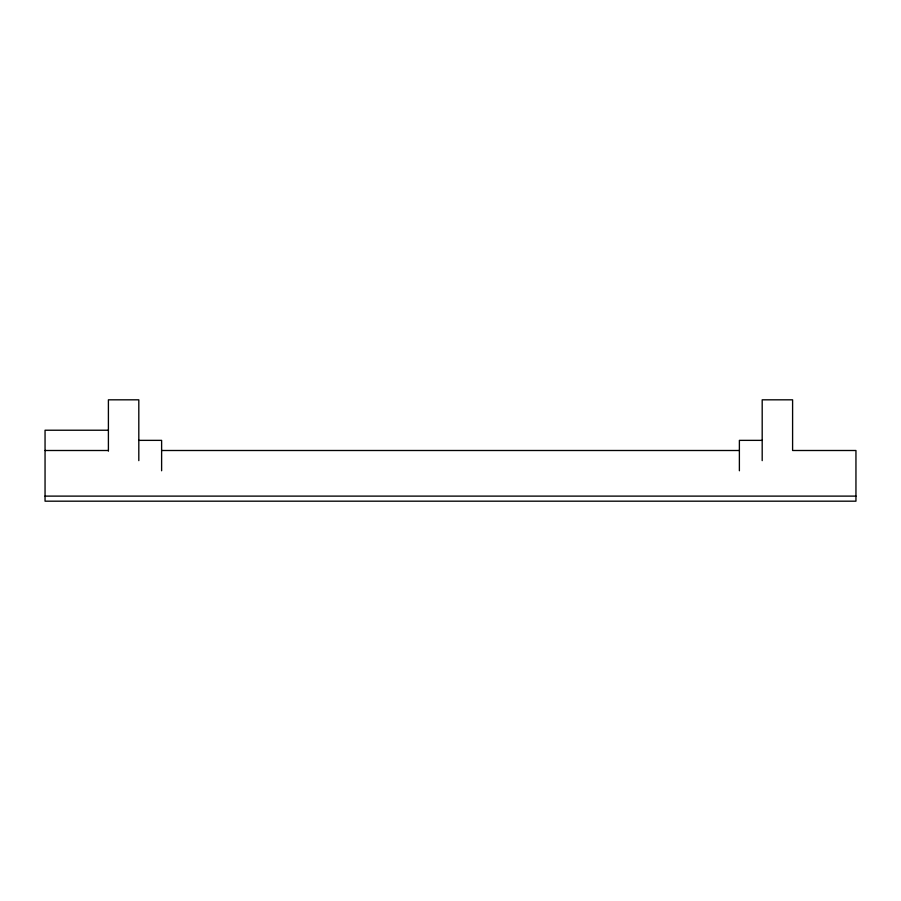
<?xml version="1.0" encoding="UTF-8"?>
<svg xmlns="http://www.w3.org/2000/svg" width="901" height="901" viewBox="0 0 901 901"><rect width="100%" height="100%" fill="white"/><g stroke="black" fill="none" stroke-linecap="round" stroke-linejoin="round"><path stroke-width="1.35" d="M108.402 430.227L45.05 430.227L45.05 501.181L855.95 501.181L855.95 450.5L792.598 450.5L792.598 399.819L762.19 399.819L762.19 460.636M138.81 440.364L161.617 440.364L161.617 470.772M762.19 440.364L739.383 440.364L739.383 470.772M45.05 450.5L108.402 450.5M161.617 450.5L739.383 450.5M45.05 496.113L855.95 496.113M138.81 460.636L138.81 399.819L108.402 399.819L108.402 451.097"/></g></svg>
